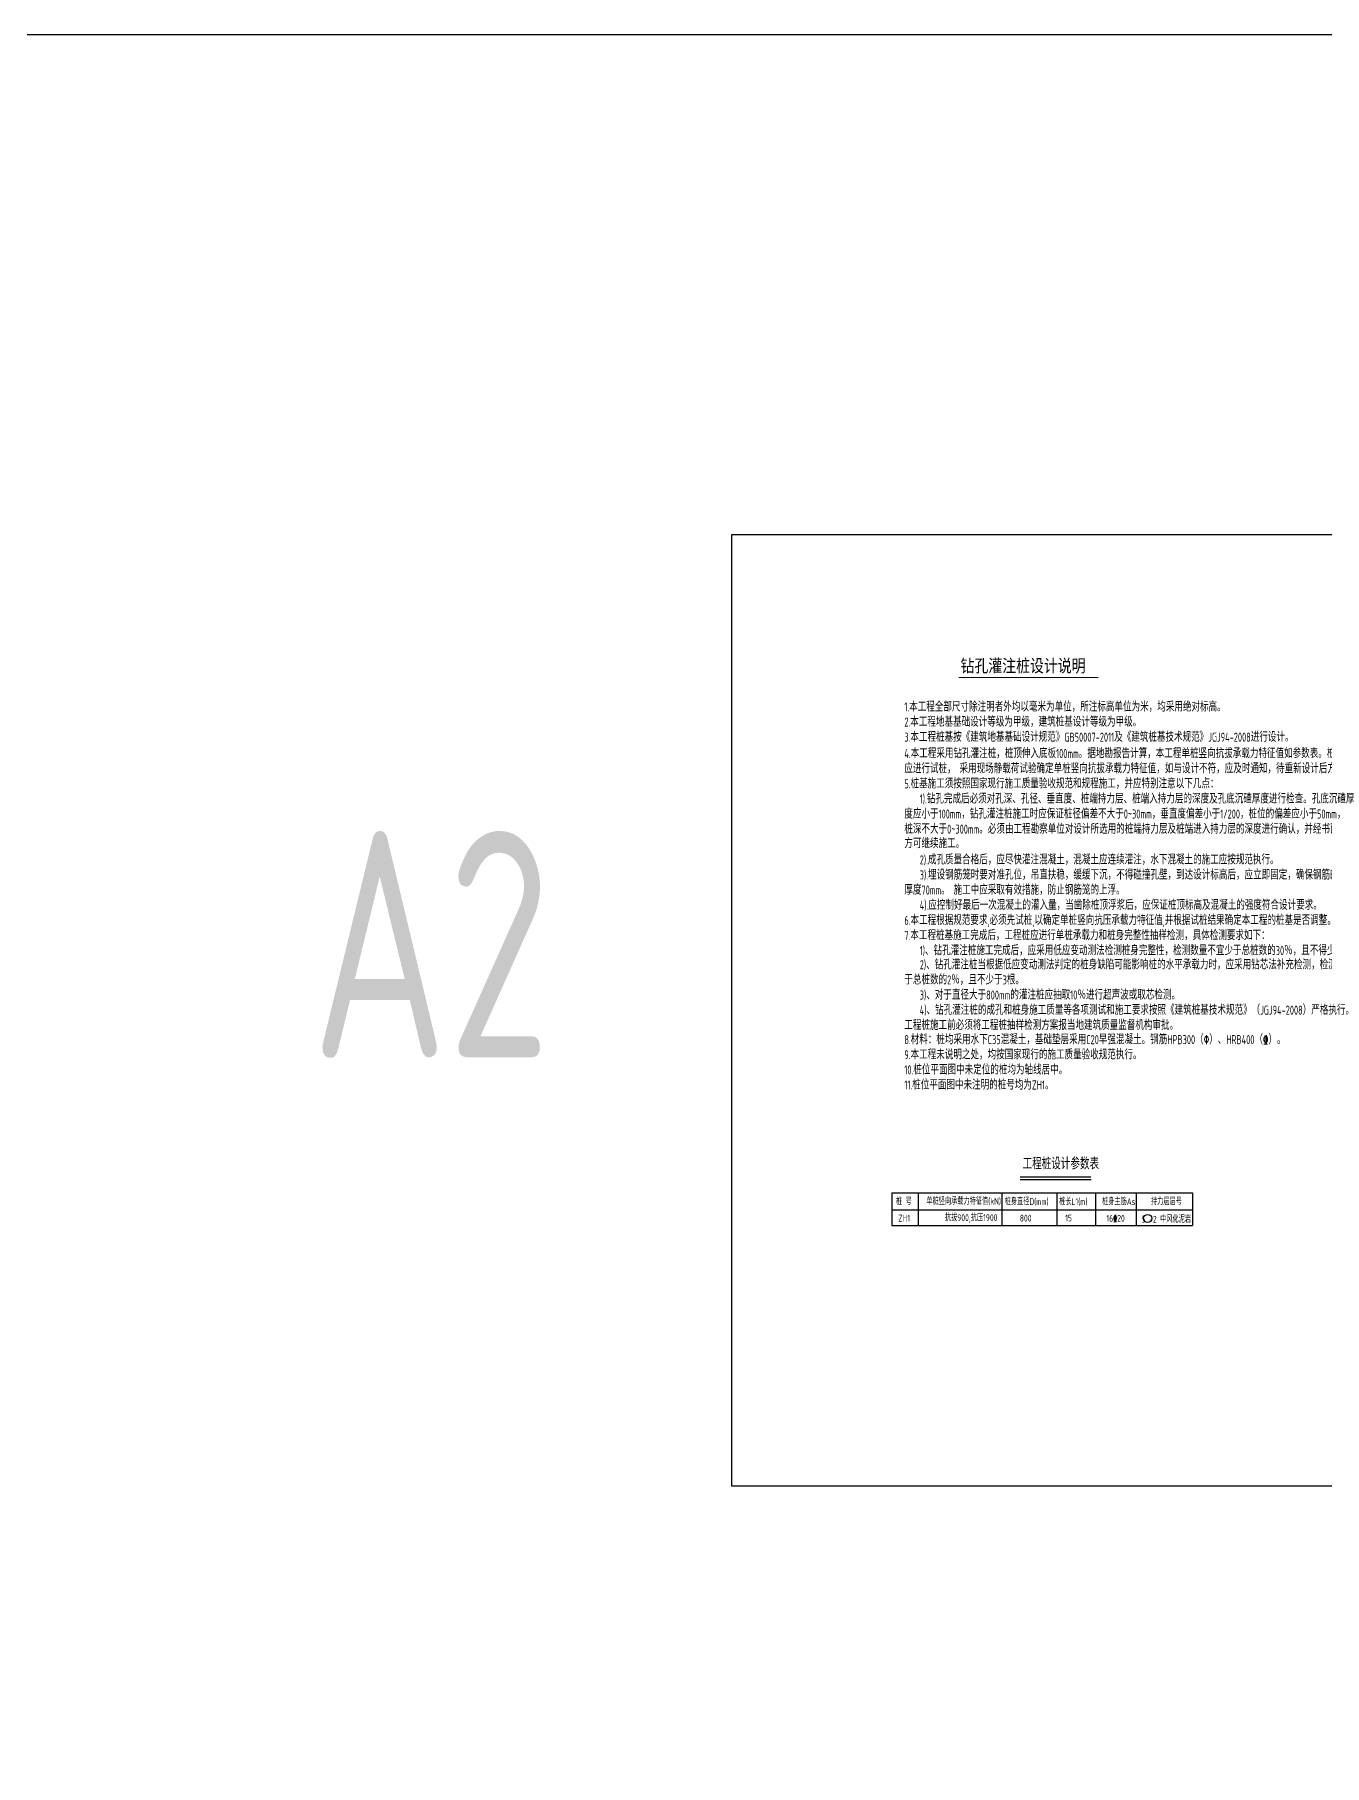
# Model space of a CAD drawing. Header units: millimetres. Extents: x -897614 to 191467, y -439928 to 101803.
# Drawn here: x -779873 to -722879, y -66810 to 9635 of the extents above; entities that cross this region are included whole.
import ezdxf
from ezdxf.enums import TextEntityAlignment as Align

# ---------------------------------------------------------------- set-up
doc = ezdxf.new("R2010")
doc.units = ezdxf.units.MM
doc.header["$LTSCALE"] = 1000
doc.layers.add('DY', color=1, linetype='Continuous', plot=False)
for name, color, linetype in [('NUM', 7, 'Continuous'), ('TEXT', 7, 'Continuous'), ('TEXT(水平)', 7, 'Continuous')]:
    doc.layers.add(name, color=color, linetype=linetype)
doc.styles.add('TSSD_Label', font='Tssdeng.shx', dxfattribs={"width": 0.7, "bigfont": 'tssdchn.shx'})
doc.styles.add('TSSD_Rein', font='tssdeng.shx', dxfattribs={"width": 0.75, "bigfont": 'hztxt.shx'})
doc.styles.add('黑体', font='simhei.ttf', dxfattribs={"width": 0.7})

msp = doc.modelspace()

# ---------------------------------------------------------------- linework, layer by layer
at = {"layer": 'DY'}
for points in [[(-897614.31872, 9634.60665), (-665796.93925, 9634.60665), (-665796.93925, -158342.98831), (-897614.31872, -158342.98831)], [(-749075.39101, -54464.5835), (-689675.39101, -54464.5835), (-689675.39101, -12464.5835), (-749075.39101, -12464.5835)]]:
    msp.add_lwpolyline(points, close=True, dxfattribs=at)
at = {"layer": 'NUM', "const_width": 56.25}
msp.add_lwpolyline([(-736326.71392, -40825.86192), (-733185.63159, -40825.86192)], dxfattribs=at)
at = {"layer": 'NUM'}
msp.add_lwpolyline([(-736326.71392, -40938.36192), (-733185.63159, -40938.36192)], dxfattribs=at)
at = {"layer": 'TEXT', "color": 7}
for p, q in [((-741988.24476, -41517.46178), (-741988.24476, -42960.45191)), ((-741988.24476, -41517.46178), (-728704.04104, -41517.46178)), ((-740825.77255, -41517.46178), (-740825.77255, -42960.45191)), ((-737133.27558, -41523.27562), (-737133.27558, -42960.45191)), ((-734705.86328, -41523.27562), (-734705.86328, -42966.26575)), ((-734705.86328, -41523.27562), (-734705.86328, -42960.45191)), ((-732987.6895, -41517.46178), (-732987.6895, -42960.45191)), ((-731200.44276, -41517.46178), (-731200.44276, -42960.45191)), ((-728704.04104, -41517.46178), (-728704.04104, -42960.45191)), ((-741988.24476, -42267.46178), (-728704.04104, -42267.46178)), ((-741988.24476, -42960.45191), (-728704.04104, -42960.45191))]:
    msp.add_line(p, q, dxfattribs=at)
at = {"layer": 'TEXT', "color": 7, "const_width": 46.875}
msp.add_lwpolyline([(-739043.92856, -18760.72964), (-732865.31721, -18760.72964)], dxfattribs=at)
at = {"layer": 'TEXT', "color": 7}
msp.add_circle((-730691.1398, -42656.68134), 181.57723, dxfattribs=at)

# ---------------------------------------------------------------- texts
at = {"layer": 'NUM', "style": 'TSSD_Label', "width": 0.7}
msp.add_text('工程桩设计参数表', height=525, dxfattribs=at).set_placement((-736215.80841, -40645.86192), align=Align.BOTTOM_LEFT)
at = {"layer": 'TEXT', "color": 7}
for s, height, style, width, p in [('钻孔灌注桩设计说明', 562.5, '黑体', 0.8, (-738957.59475, -18522.01667)), ('桩 号', 300, 'TSSD_Label', 0.7, (-741815.8987, -42059.21858)), ('单桩竖向承载力特征值(kN)', 300, 'TSSD_Label', 0.7, (-740465.07203, -42042.83521)), ('桩身直径D(mm)', 300, 'TSSD_Label', 0.7, (-737006.926, -42057.08809)), ('桩长L1(m)', 300, 'TSSD_Label', 0.7, (-734599.80333, -42060.00012)), ('桩身主筋As', 300, 'TSSD_Label', 0.7, (-732705.2865, -42057.08823)), ('持力层层号', 300, 'TSSD_Label', 0.7, (-730541.44942, -42057.08823)), ('ZH1', 300, 'TSSD_Label', 0.7, (-741710.36132, -42790.72229)), ('抗拔900,抗压1900', 300, 'TSSD_Label', 0.7, (-739646.41104, -42767.85482)), ('800', 300, 'TSSD_Label', 0.7, (-736336.96123, -42790.30528)), ('15', 300, 'TSSD_Label', 0.7, (-734331.29112, -42785.81372))]:
    msp.add_text(s, height=height, dxfattribs=dict(at, style=style, width=width)).set_placement(p)
at = {"layer": 'TEXT', "style": 'TSSD_Rein', "width": 0.7}
for s, p in [('1.本工程全部尺寸除注明者外均以毫米为单位，所注标高单位为米，均采用绝对标高。 ', (-741439.89467, -20259.72975)), ('2.本工程地基基础设计等级为甲级，建筑桩基设计等级为甲级。 ', (-741439.89467, -20927.72976)), ('3.本工程桩基按《建筑地基基础设计规范》GB50007-2011及《建筑桩基技术规范》JGJ94-2008进行设计。 ', (-741439.89467, -21595.72977)), ('应进行试桩， 采用现场静载荷试验确定单桩竖向抗拔承载力特征值，如与设计不符，应及时通知，待重新设计后方可施工。 ', (-741439.89467, -22986.07602)), ('5.桩基施工须按照国家现行施工质量验收规范和规程施工，并应特别注意以下几点： ', (-741439.89467, -23654.07603)), ('桩深不大于0~300mm。必须由工程勘察单位对设计所选用的桩端持力层及桩端进入持力层的深度进行确认，并经书面签证，合格后 ', (-741439.89467, -25658.07605)), ('方可继续施工。', (-741439.89467, -26294.85159)), ('    2).成孔质量合格后，应尽快灌注混凝土，混凝土应连续灌注，水下混凝土的施工应按规范执行。 ', (-741439.89467, -27013.57765)), ('厚度70mm。 施工中应采取有效措施，防止钢筋笼的上浮。 ', (-741439.89467, -28349.57766)), ('    4).应控制好最后一次混凝土的灌入量，当凿除桩顶浮浆后，应保证桩顶标高及混凝土的强度符合设计要求。 ', (-741439.89467, -29017.57767)), ('6.本工程根据规范要求,必须先试桩,以确定单桩竖向抗压承载力特征值,并根据试桩结果确定本工程的桩基是否调整。 ', (-741439.89467, -29685.57767)), ('7.本工程桩基施工完成后，工程桩应进行单桩承载力和桩身完整性抽样检测，具体检测要求如下：', (-741439.89467, -30353.57768)), ('    1)、钻孔灌注桩施工完成后，应采用低应变动测法检测桩身完整性，检测数量不宜少于总桩数的30％，且不得少于20根。     ', (-741439.89467, -31021.57769)), ('    2)、钻孔灌注桩当根据低应变动测法判定的桩身缺陷可能影响桩的水平承载力时，应采用钻芯法补充检测，检测数量不少', (-741439.89467, -31648.91105)), ('于总桩数的2％，且不少于3根。', (-741439.89467, -32316.91105)), ('    3)、对于直径大于800mm的灌注桩应抽取10％进行超声波或取芯检测。', (-741439.89467, -32984.91106)), ('    4)、钻孔灌注桩的成孔和桩身施工质量等各项测试和施工要求按照《建筑桩基技术规范》（JGJ94-2008）严格执行。', (-741439.89467, -33652.91107)), ('工程桩施工前必须将工程桩抽样检测方案报当地建筑质量监督机构审批。', (-741439.89467, -34320.91107)), ('8.材料：桩均采用水下C35混凝土，基础垫层采用C20早强混凝土。钢筋HPB300（%%130）、HRB400（%%132）。 ', (-741439.89467, -34955.42741)), ('10.桩位平面图中未定位的桩均为轴线居中。 ', (-741439.89467, -36291.42742)), ('9.本工程未说明之处，均按国家现行的施工质量验收规范执行。 ', (-741439.89467, -35623.42742)), ('11.桩位平面图中未注明的桩号均为ZH1。', (-741439.89467, -36959.42743))]:
    msp.add_text(s, height=400, dxfattribs=at).set_placement(p)
at = {"layer": 'TEXT', "ltscale": 99, "style": 'TSSD_Rein', "width": 0.7}
for s, p in [('4.本工程采用钻孔灌注桩，桩顶伸入底板100mm。据地勘报告计算，本工程单桩竖向抗拔承载力特征值如参数表。桩基施工前', (-741439.89467, -22318.07601)), ('    1).钻孔完成后必须对孔深、孔径、垂直度、桩端持力层、桩端入持力层的深度及孔底沉碴厚度进行检查。孔底沉碴厚', (-741439.89467, -24322.07603)), ('度应小于100mm，钻孔灌注桩施工时应保证桩径偏差不大于0~30mm，垂直度偏差小于1/200，桩位的偏差应小于50mm，', (-741439.89467, -24990.07604)), ('    3).埋设钢筋笼时要对准孔位，吊直扶稳，缓缓下沉，不得碰撞孔壁，到达设计标高后，应立即固定，确保钢筋的保护层', (-741439.89467, -27681.57765))]:
    msp.add_text(s, height=400, dxfattribs=at).set_placement(p)
at = {"layer": 'TEXT', "color": 7, "style": 'TSSD_Label', "width": 0.7}
for s, p in [('16%%13220', (-732105.59793, -42647.82172)), ('5 -2 中风化泥岩', (-729862.43836, -42647.82172))]:
    msp.add_text(s, height=300, dxfattribs=at).set_placement(p, align=Align.MIDDLE)
at = {"layer": 'TEXT(水平)', "style": 'TSSD_Rein', "width": 0.7}
msp.add_text('A2', height=10000, dxfattribs=at).set_placement((-767630.48607, -35537.938))

doc.saveas('drawing.dxf')
